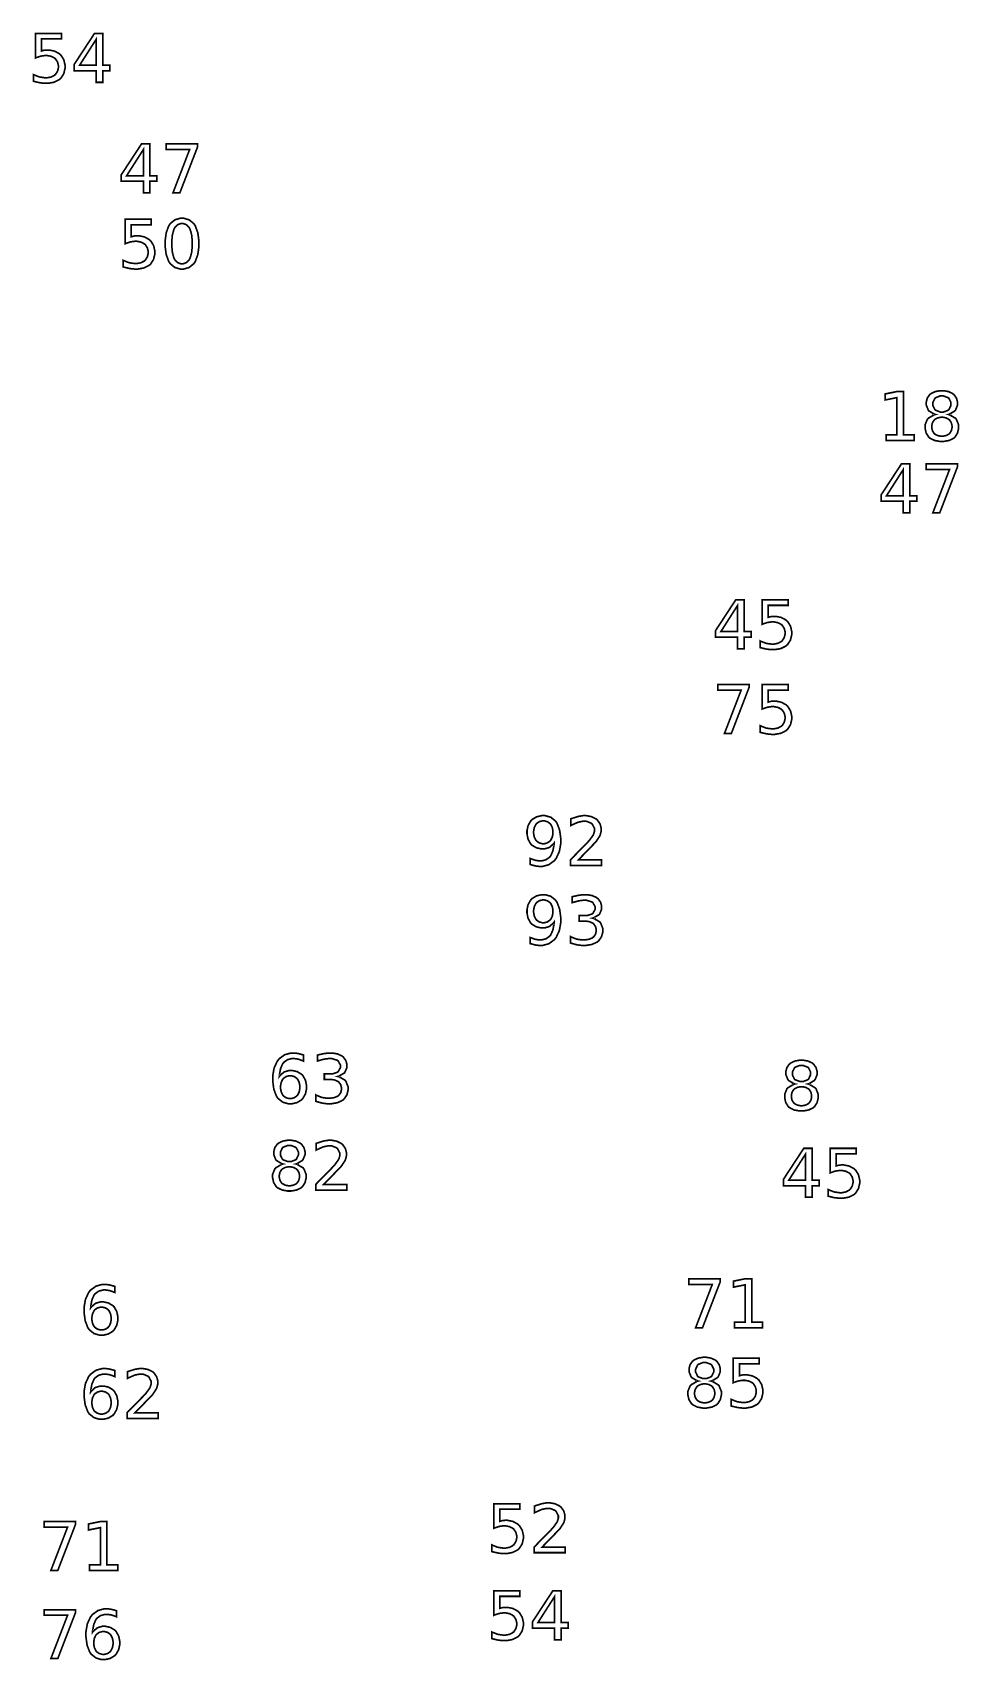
# Model space of a CAD drawing. Extents: x 0.2 to 50.1, y 1.6 to 26.7.
# Drawn here: x 6.4 to 12.16, y 4.9 to 15 of the extents above; entities that cross this region are included whole.
import ezdxf

# ---------------------------------------------------------------- set-up
doc = ezdxf.new("R2010")
doc.units = 0
doc.layers.get('0').update_dxf_attribs({"linetype": 'CONTINUOUS'})

msp = doc.modelspace()

# ---------------------------------------------------------------- linework, layer by layer
at = {"color": 1, "const_width": 0.010417}
for points in [[(6.41868, 14.995), (6.58014, 14.995), (6.58014, 14.9603), (6.45643, 14.9603), (6.45643, 14.886), (6.4579, 14.8864), (6.47271, 14.8903), (6.47424, 14.8904), (6.47569, 14.8907), (6.48807, 14.8919), (6.49224, 14.8919), (6.50358, 14.8919), (6.53771, 14.885), (6.56776, 14.8686), (6.57275, 14.864), (6.57769, 14.8594), (6.595, 14.8312), (6.60249, 14.7993), (6.60249, 14.7888), (6.60249, 14.7778), (6.59483, 14.7451), (6.57699, 14.7171), (6.57189, 14.7125), (6.56679, 14.7081), (6.53515, 14.6922), (6.49821, 14.6854), (6.48594, 14.6854), (6.47618, 14.6854), (6.45014, 14.6881), (6.44689, 14.6886), (6.44358, 14.6892), (6.4094, 14.6974), (6.40587, 14.6985), (6.40587, 14.7396), (6.4089, 14.7381), (6.4406, 14.7256), (6.44385, 14.7247), (6.4471, 14.7239), (6.47558, 14.7199), (6.48508, 14.7199), (6.49289, 14.7199), (6.5165, 14.7244), (6.53722, 14.7353), (6.54064, 14.7383), (6.54406, 14.7415), (6.55604, 14.7603), (6.56125, 14.7815), (6.56125, 14.7888), (6.56125, 14.7958), (6.55604, 14.8171), (6.54406, 14.8358), (6.54064, 14.8388), (6.53722, 14.8419), (6.5165, 14.8528), (6.49289, 14.8575), (6.48508, 14.8575), (6.47683, 14.8575), (6.45481, 14.8544), (6.4521, 14.8537), (6.44938, 14.8532), (6.4215, 14.8438), (6.41868, 14.8425), (6.41868, 14.995)], [(6.78575, 14.995), (6.8374, 14.995), (6.8374, 14.7971), (6.88081, 14.7971), (6.88081, 14.7629), (6.8374, 14.7629), (6.8374, 14.6913), (6.7966, 14.6913), (6.7966, 14.7629), (6.65944, 14.7629), (6.65944, 14.8026), (6.78575, 14.995)], [(6.7966, 14.9593), (6.69287, 14.7971), (6.7966, 14.7971), (6.7966, 14.9593)], [(7.07796, 14.3099), (7.12961, 14.3099), (7.12961, 14.1119), (7.17301, 14.1119), (7.17301, 14.0776), (7.12961, 14.0776), (7.12961, 14.006), (7.08882, 14.006), (7.08882, 14.0776), (6.95167, 14.0776), (6.95167, 14.1174), (7.07796, 14.3099)], [(7.08882, 14.274), (6.98508, 14.1119), (7.08882, 14.1119), (7.08882, 14.274)], [(7.23085, 14.3099), (7.42617, 14.3099), (7.42617, 14.2922), (7.31569, 14.006), (7.27294, 14.006), (7.37668, 14.2751), (7.23085, 14.2751), (7.23085, 14.3099)], [(6.97618, 13.8424), (7.13764, 13.8424), (7.13764, 13.8077), (7.01394, 13.8077), (7.01394, 13.7332), (7.0154, 13.7338), (7.03022, 13.7376), (7.03174, 13.7378), (7.03321, 13.7381), (7.04557, 13.7393), (7.04975, 13.7393), (7.06108, 13.7393), (7.09521, 13.7323), (7.12528, 13.716), (7.13026, 13.7113), (7.13519, 13.7067), (7.1525, 13.6786), (7.16, 13.6467), (7.16, 13.636), (7.16, 13.6252), (7.15235, 13.5924), (7.1345, 13.5644), (7.12939, 13.5598), (7.12429, 13.5553), (7.09267, 13.5395), (7.05572, 13.5327), (7.04346, 13.5327), (7.03369, 13.5327), (7.00765, 13.5354), (7.00439, 13.536), (7.00108, 13.5365), (6.9669, 13.5447), (6.96338, 13.5457), (6.96338, 13.587), (6.96642, 13.5853), (6.9981, 13.5729), (7.00136, 13.572), (7.00461, 13.5712), (7.0331, 13.5672), (7.04258, 13.5672), (7.0504, 13.5672), (7.074, 13.5718), (7.09472, 13.5826), (7.09814, 13.5857), (7.10157, 13.5888), (7.11356, 13.6076), (7.11876, 13.6289), (7.11876, 13.636), (7.11876, 13.6431), (7.11356, 13.6644), (7.10157, 13.6831), (7.09814, 13.6861), (7.09472, 13.6893), (7.074, 13.7001), (7.0504, 13.7048), (7.04258, 13.7048), (7.03435, 13.7048), (7.01232, 13.7018), (7.0096, 13.7011), (7.00689, 13.7005), (6.979, 13.6911), (6.97618, 13.6898), (6.97618, 13.8424)], [(7.32894, 13.8478), (7.34017, 13.8478), (7.37403, 13.8377), (7.40256, 13.8142), (7.40707, 13.8075), (7.41151, 13.8007), (7.42719, 13.7579), (7.43397, 13.707), (7.43397, 13.6901), (7.43397, 13.6732), (7.42719, 13.6225), (7.41151, 13.5798), (7.40707, 13.5731), (7.40256, 13.5663), (7.37403, 13.5428), (7.34017, 13.5327), (7.32894, 13.5327), (7.31765, 13.5327), (7.2839, 13.5428), (7.25549, 13.5663), (7.25103, 13.5731), (7.24653, 13.5798), (7.23079, 13.6225), (7.22413, 13.6732), (7.22413, 13.6901), (7.22413, 13.707), (7.23079, 13.7579), (7.24653, 13.8007), (7.25103, 13.8075), (7.25549, 13.8142), (7.2839, 13.8377), (7.31765, 13.8478), (7.32894, 13.8478)], [(7.32894, 13.8153), (7.32194, 13.8153), (7.30111, 13.8075), (7.28386, 13.7892), (7.28119, 13.784), (7.27854, 13.7788), (7.26926, 13.7449), (7.26535, 13.7038), (7.26535, 13.6901), (7.26535, 13.6764), (7.26926, 13.6355), (7.27854, 13.6017), (7.28119, 13.5965), (7.28386, 13.5913), (7.30111, 13.5731), (7.32194, 13.5653), (7.32894, 13.5653), (7.33594, 13.5653), (7.35693, 13.5731), (7.37424, 13.5913), (7.3769, 13.5965), (7.37956, 13.6017), (7.38889, 13.6355), (7.39296, 13.6764), (7.39296, 13.6901), (7.39296, 13.7038), (7.38889, 13.7449), (7.37956, 13.7788), (7.3769, 13.784), (7.37424, 13.7892), (7.35693, 13.8075), (7.33594, 13.8153), (7.32894, 13.8153)], [(11.7019, 12.5032), (11.7692, 12.5032), (11.7692, 12.735), (11.6961, 12.7204), (11.6961, 12.7578), (11.7688, 12.7725), (11.8098, 12.7725), (11.8098, 12.5032), (11.8768, 12.5032), (11.8768, 12.4687), (11.7019, 12.4687), (11.7019, 12.5032)], [(12.0069, 12.6304), (12.0025, 12.6315), (11.9682, 12.6519), (11.9657, 12.6549), (11.9632, 12.6579), (11.951, 12.6889), (11.951, 12.6992), (11.951, 12.7074), (11.9574, 12.7318), (11.9724, 12.7532), (11.9768, 12.7567), (11.9811, 12.7602), (12.0075, 12.7726), (12.0378, 12.7779), (12.048, 12.7779), (12.0581, 12.7779), (12.0884, 12.7726), (12.1148, 12.7602), (12.1191, 12.7567), (12.1235, 12.7532), (12.1387, 12.7318), (12.1452, 12.7074), (12.1452, 12.6992), (12.1452, 12.6881), (12.1329, 12.6579), (12.1304, 12.6549), (12.1279, 12.6519), (12.0938, 12.6315), (12.0894, 12.6304), (12.0943, 12.6292), (12.1329, 12.6066), (12.1356, 12.6033), (12.1383, 12.5999), (12.1521, 12.5657), (12.1521, 12.5542), (12.1521, 12.5444), (12.1453, 12.5151), (12.1297, 12.4902), (12.1252, 12.4863), (12.1207, 12.4824), (12.0924, 12.4687), (12.059, 12.4628), (12.048, 12.4628), (12.0368, 12.4628), (12.0035, 12.4687), (11.9752, 12.4824), (11.9707, 12.4863), (11.9662, 12.4902), (11.9505, 12.5151), (11.9438, 12.5444), (11.9438, 12.5542), (11.9438, 12.5665), (11.9577, 12.5999), (11.9605, 12.6033), (11.9633, 12.6066), (12.002, 12.6292), (12.0069, 12.6304)], [(11.992, 12.6953), (11.992, 12.6861), (12.0042, 12.6608), (12.0067, 12.6586), (12.0092, 12.6564), (12.0383, 12.6453), (12.048, 12.6453), (12.0583, 12.6453), (12.0869, 12.6564), (12.0894, 12.6586), (12.0919, 12.6608), (12.1044, 12.6867), (12.1044, 12.6953), (12.1044, 12.7045), (12.0919, 12.73), (12.0894, 12.7322), (12.0869, 12.7344), (12.0577, 12.7454), (12.048, 12.7454), (12.0377, 12.7454), (12.0092, 12.7344), (12.0067, 12.7322), (12.0042, 12.73), (11.992, 12.7039), (11.992, 12.6953)], [(12.048, 12.613), (12.0414, 12.613), (12.0217, 12.6091), (12.0047, 12.5998), (12.002, 12.5972), (11.9991, 12.5946), (11.9894, 12.5786), (11.9852, 12.5603), (11.9852, 12.5542), (11.9852, 12.5481), (11.9894, 12.5296), (11.9991, 12.5136), (12.002, 12.511), (12.0047, 12.5084), (12.0217, 12.4993), (12.0414, 12.4954), (12.048, 12.4954), (12.0545, 12.4954), (12.0742, 12.4993), (12.0914, 12.5084), (12.0942, 12.511), (12.097, 12.5137), (12.1069, 12.5297), (12.1111, 12.5481), (12.1111, 12.5542), (12.1111, 12.5603), (12.1069, 12.5786), (12.097, 12.5946), (12.0942, 12.5972), (12.0914, 12.5998), (12.0742, 12.6091), (12.0545, 12.613), (12.048, 12.613)], [(11.797, 12.3237), (11.8486, 12.3237), (11.8486, 12.1258), (11.892, 12.1258), (11.892, 12.0915), (11.8486, 12.0915), (11.8486, 12.0199), (11.8078, 12.0199), (11.8078, 12.0915), (11.6707, 12.0915), (11.6707, 12.1312), (11.797, 12.3237)], [(11.9499, 12.3237), (12.1452, 12.3237), (12.1452, 12.3062), (12.0347, 12.0199), (11.992, 12.0199), (12.0957, 12.289), (11.9499, 12.289), (11.9499, 12.3237)], [(11.8078, 12.2879), (11.7041, 12.1258), (11.8078, 12.1258), (11.8078, 12.2879)], [(10.7682, 11.4806), (10.8198, 11.4806), (10.8198, 11.2827), (10.8632, 11.2827), (10.8632, 11.2484), (10.8198, 11.2484), (10.8198, 11.1768), (10.779, 11.1768), (10.779, 11.2484), (10.6419, 11.2484), (10.6419, 11.2881), (10.7682, 11.4806)], [(10.779, 11.4448), (10.6753, 11.2827), (10.779, 11.2827), (10.779, 11.4448)], [(10.9317, 11.4806), (11.0932, 11.4806), (11.0932, 11.4459), (10.9695, 11.4459), (10.9695, 11.3715), (10.9709, 11.372), (10.9857, 11.3758), (10.9872, 11.376), (10.9887, 11.3763), (11.0011, 11.3776), (11.0053, 11.3776), (11.0166, 11.3776), (11.0507, 11.3706), (11.0808, 11.3542), (11.0858, 11.3496), (11.0907, 11.3449), (11.108, 11.3168), (11.1155, 11.2849), (11.1155, 11.2742), (11.1155, 11.2634), (11.1079, 11.2307), (11.09, 11.2026), (11.0849, 11.1981), (11.0798, 11.1936), (11.0482, 11.1777), (11.0112, 11.171), (10.999, 11.171), (10.9892, 11.171), (10.9632, 11.1737), (10.9599, 11.1742), (10.9566, 11.1747), (10.9224, 11.1829), (10.9189, 11.184), (10.9189, 11.2252), (10.9219, 11.2236), (10.9536, 11.2111), (10.9569, 11.2102), (10.9601, 11.2095), (10.9886, 11.2055), (10.9981, 11.2055), (11.0059, 11.2055), (11.0295, 11.2101), (11.0502, 11.2209), (11.0537, 11.2239), (11.0571, 11.2271), (11.0691, 11.2458), (11.0743, 11.2671), (11.0743, 11.2742), (11.0743, 11.2814), (11.0691, 11.3026), (11.0571, 11.3213), (11.0537, 11.3244), (11.0502, 11.3275), (11.0295, 11.3384), (11.0059, 11.343), (10.9981, 11.343), (10.9899, 11.343), (10.9678, 11.34), (10.9651, 11.3394), (10.9624, 11.3388), (10.9345, 11.3294), (10.9317, 11.3281), (10.9317, 11.4806)], [(10.6558, 10.9549), (10.8511, 10.9549), (10.8511, 10.9373), (10.7406, 10.651), (10.6979, 10.651), (10.8016, 10.9201), (10.6558, 10.9201), (10.6558, 10.9549)], [(10.9317, 10.9549), (11.0932, 10.9549), (11.0932, 10.9201), (10.9695, 10.9201), (10.9695, 10.8457), (10.9709, 10.8462), (10.9857, 10.85), (10.9872, 10.8503), (10.9887, 10.8505), (11.0011, 10.8518), (11.0053, 10.8518), (11.0166, 10.8518), (11.0507, 10.8448), (11.0808, 10.8284), (11.0858, 10.8238), (11.0907, 10.8192), (11.108, 10.7911), (11.1155, 10.7592), (11.1155, 10.7485), (11.1155, 10.7376), (11.1079, 10.7049), (11.09, 10.6769), (11.0849, 10.6723), (11.0798, 10.6678), (11.0482, 10.652), (11.0112, 10.6452), (10.999, 10.6452), (10.9892, 10.6452), (10.9632, 10.6479), (10.9599, 10.6484), (10.9566, 10.649), (10.9224, 10.6571), (10.9189, 10.6582), (10.9189, 10.6994), (10.9219, 10.6978), (10.9536, 10.6853), (10.9569, 10.6845), (10.9601, 10.6837), (10.9886, 10.6797), (10.9981, 10.6797), (11.0059, 10.6797), (11.0295, 10.6843), (11.0502, 10.6951), (11.0537, 10.6981), (11.0571, 10.7013), (11.0691, 10.7201), (11.0743, 10.7414), (11.0743, 10.7485), (11.0743, 10.7556), (11.0691, 10.7769), (11.0571, 10.7956), (11.0537, 10.7986), (11.0502, 10.8018), (11.0295, 10.8126), (11.0059, 10.8173), (10.9981, 10.8173), (10.9899, 10.8173), (10.9678, 10.8142), (10.9651, 10.8136), (10.9624, 10.813), (10.9345, 10.8036), (10.9317, 10.8023), (10.9317, 10.9549)], [(9.49104, 9.83789), (9.49104, 9.87543), (9.4936, 9.87424), (9.51964, 9.86481), (9.52229, 9.86415), (9.5249, 9.8635), (9.54639, 9.86025), (9.55354, 9.86025), (9.56244, 9.86025), (9.58931, 9.86708), (9.61203, 9.88303), (9.61561, 9.88758), (9.61919, 9.89214), (9.63243, 9.92204), (9.6396, 9.96143), (9.64014, 9.97071), (9.63818, 9.96783), (9.61322, 9.94542), (9.61019, 9.94379), (9.60715, 9.94228), (9.57949, 9.93446), (9.57026, 9.93446), (9.56, 9.93446), (9.5294, 9.94135), (9.50244, 9.95747), (9.49799, 9.96203), (9.49354, 9.96664), (9.47808, 9.99468), (9.47151, 10.0269), (9.47151, 10.0375), (9.47151, 10.0481), (9.47835, 10.0796), (9.49447, 10.1078), (9.49908, 10.1124), (9.50369, 10.1172), (9.53136, 10.1337), (9.56244, 10.1408), (9.57286, 10.1408), (9.58447, 10.1408), (9.61931, 10.1308), (9.64871, 10.1072), (9.65338, 10.1005), (9.65799, 10.0938), (9.67415, 10.0509), (9.68115, 10.0001), (9.68115, 9.98307), (9.68115, 9.96696), (9.67258, 9.91862), (9.65272, 9.87565), (9.64708, 9.86849), (9.64139, 9.86139), (9.60704, 9.83643), (9.56819, 9.82574), (9.55528, 9.82574), (9.54747, 9.82574), (9.52664, 9.82829), (9.52403, 9.82878), (9.52138, 9.82932), (9.49388, 9.83692), (9.49104, 9.83789)], [(9.57286, 9.96679), (9.579, 9.96679), (9.5975, 9.97151), (9.61376, 9.98253), (9.61649, 9.98568), (9.61919, 9.98882), (9.62869, 10.0081), (9.63276, 10.0302), (9.63276, 10.0375), (9.63276, 10.0449), (9.62869, 10.0668), (9.61919, 10.086), (9.61649, 10.0892), (9.61376, 10.0924), (9.5975, 10.1035), (9.579, 10.1083), (9.57286, 10.1083), (9.56663, 10.1083), (9.5479, 10.1035), (9.53153, 10.0924), (9.52881, 10.0892), (9.5261, 10.086), (9.51671, 10.0668), (9.51275, 10.0449), (9.51275, 10.0375), (9.51275, 10.0302), (9.51671, 10.0081), (9.5261, 9.98882), (9.52881, 9.98568), (9.53153, 9.98253), (9.5479, 9.97151), (9.56663, 9.96679), (9.57286, 9.96679)], [(9.79042, 9.8661), (9.93386, 9.8661), (9.93386, 9.8316), (9.74115, 9.8316), (9.74115, 9.8661), (9.74501, 9.87017), (9.76861, 9.89453), (9.79801, 9.92443), (9.80474, 9.93121), (9.81147, 9.93804), (9.83768, 9.96474), (9.85379, 9.98178), (9.85553, 9.98372), (9.85878, 9.98742), (9.88178, 10.0187), (9.88308, 10.0213), (9.88439, 10.0239), (9.89111, 10.0445), (9.89111, 10.0514), (9.89111, 10.0613), (9.87679, 10.0884), (9.87397, 10.0909), (9.87115, 10.0935), (9.84006, 10.1063), (9.82969, 10.1063), (9.8195, 10.1063), (9.79249, 10.1008), (9.7889, 10.0996), (9.78532, 10.0985), (9.74718, 10.0815), (9.74311, 10.0792), (9.74311, 10.1207), (9.74724, 10.1223), (9.78575, 10.1348), (9.78933, 10.1356), (9.79292, 10.1365), (9.81999, 10.1408), (9.82904, 10.1408), (9.83957, 10.1408), (9.87131, 10.1349), (9.89947, 10.1212), (9.90414, 10.1172), (9.90881, 10.1133), (9.92524, 10.0897), (9.93235, 10.0632), (9.93235, 10.0543), (9.93235, 10.0454), (9.92637, 10.0215), (9.92518, 10.0187), (9.92399, 10.0159), (9.90283, 9.98296), (9.89979, 9.97917), (9.89893, 9.97819), (9.88906, 9.96772), (9.87181, 9.94982), (9.86724, 9.9451), (9.86268, 9.94043), (9.83442, 9.91124), (9.79867, 9.87457), (9.79042, 9.8661)], [(9.49104, 9.34739), (9.49104, 9.38493), (9.4936, 9.38374), (9.51964, 9.37429), (9.52229, 9.37364), (9.5249, 9.37299), (9.54639, 9.36974), (9.55354, 9.36974), (9.56244, 9.36974), (9.58931, 9.37657), (9.61203, 9.39253), (9.61561, 9.39708), (9.61919, 9.40164), (9.63243, 9.43153), (9.6396, 9.47092), (9.64014, 9.48019), (9.63818, 9.47732), (9.61322, 9.45492), (9.61019, 9.45329), (9.60715, 9.45176), (9.57949, 9.44396), (9.57026, 9.44396), (9.56, 9.44396), (9.5294, 9.45085), (9.50244, 9.46696), (9.49799, 9.47151), (9.49354, 9.47613), (9.47808, 9.50418), (9.47151, 9.53635), (9.47151, 9.54704), (9.47151, 9.55757), (9.47835, 9.58908), (9.49447, 9.61724), (9.49908, 9.6219), (9.50369, 9.62668), (9.53136, 9.64324), (9.56244, 9.65033), (9.57286, 9.65033), (9.58447, 9.65033), (9.61931, 9.64025), (9.64871, 9.61669), (9.65338, 9.60997), (9.65799, 9.60325), (9.67415, 9.56044), (9.68115, 9.50956), (9.68115, 9.49257), (9.68115, 9.47646), (9.67258, 9.42811), (9.65272, 9.38514), (9.64708, 9.37799), (9.64139, 9.37088), (9.60704, 9.34592), (9.56819, 9.33524), (9.55528, 9.33524), (9.54747, 9.33524), (9.52664, 9.33778), (9.52403, 9.33826), (9.52138, 9.33882), (9.49388, 9.3464), (9.49104, 9.34739)], [(9.57286, 9.47629), (9.579, 9.47629), (9.5975, 9.48101), (9.61376, 9.49203), (9.61649, 9.49517), (9.61919, 9.49832), (9.62869, 9.51758), (9.63276, 9.53971), (9.63276, 9.54704), (9.63276, 9.55436), (9.62869, 9.57633), (9.61919, 9.59554), (9.61649, 9.59868), (9.61376, 9.60189), (9.5975, 9.61301), (9.579, 9.61778), (9.57286, 9.61778), (9.56663, 9.61778), (9.5479, 9.61301), (9.53153, 9.60189), (9.52881, 9.59868), (9.5261, 9.59554), (9.51671, 9.57633), (9.51275, 9.55436), (9.51275, 9.54704), (9.51275, 9.53971), (9.51671, 9.51758), (9.5261, 9.49832), (9.52881, 9.49517), (9.53153, 9.49203), (9.5479, 9.48101), (9.56663, 9.47629), (9.57286, 9.47629)], [(9.87961, 9.50493), (9.8845, 9.5039), (9.92285, 9.48204), (9.92563, 9.47868), (9.92839, 9.47537), (9.94233, 9.44092), (9.94233, 9.42942), (9.94233, 9.41949), (9.93451, 9.38954), (9.91644, 9.36387), (9.91129, 9.35975), (9.90614, 9.35568), (9.87386, 9.34136), (9.83599, 9.33524), (9.8234, 9.33524), (9.81358, 9.33524), (9.78749, 9.33849), (9.78412, 9.33914), (9.78076, 9.33979), (9.74582, 9.34901), (9.74224, 9.35021), (9.74224, 9.38992), (9.74507, 9.38829), (9.77636, 9.3756), (9.77979, 9.37472), (9.78315, 9.37392), (9.8125, 9.36974), (9.82232, 9.36974), (9.83078, 9.36974), (9.85628, 9.37354), (9.87776, 9.38243), (9.88112, 9.38493), (9.8845, 9.38753), (9.89626, 9.40375), (9.90132, 9.42301), (9.90132, 9.42942), (9.90132, 9.43544), (9.8966, 9.45335), (9.88558, 9.46881), (9.88243, 9.47131), (9.87929, 9.47385), (9.85997, 9.48269), (9.83757, 9.48649), (9.83014, 9.48649), (9.79476, 9.48649), (9.79476, 9.52035), (9.83188, 9.52035), (9.84343, 9.52035), (9.87537, 9.53049), (9.8781, 9.5325), (9.88081, 9.53456), (9.89438, 9.55925), (9.89438, 9.56743), (9.89438, 9.57639), (9.88043, 9.60118), (9.87765, 9.60325), (9.87489, 9.60536), (9.84131, 9.61583), (9.83014, 9.61583), (9.82107, 9.61583), (9.7971, 9.61279), (9.79389, 9.61214), (9.79064, 9.61154), (9.75521, 9.60194), (9.75136, 9.60064), (9.75136, 9.63732), (9.75526, 9.6384), (9.79178, 9.64654), (9.79519, 9.64708), (9.79861, 9.64763), (9.82497, 9.65033), (9.83382, 9.65033), (9.84429, 9.65033), (9.87571, 9.64501), (9.90326, 9.63265), (9.90782, 9.62907), (9.91237, 9.62554), (9.92833, 9.60406), (9.93517, 9.57969), (9.93517, 9.57156), (9.93517, 9.56093), (9.92301, 9.53196), (9.92062, 9.52903), (9.91824, 9.52615), (9.88406, 9.50608), (9.87961, 9.50493)], [(8.08257, 8.65571), (8.08257, 8.61817), (8.07997, 8.61942), (8.05371, 8.62879), (8.05111, 8.62944), (8.0485, 8.6301), (8.02718, 8.63336), (8.02007, 8.63336), (8.01107, 8.63336), (7.98406, 8.62646), (7.96137, 8.6104), (7.95779, 8.60579), (7.95421, 8.60124), (7.94103, 8.5714), (7.93397, 8.53217), (7.93349, 8.52289), (7.93544, 8.52582), (7.96039, 8.54829), (7.96343, 8.54981), (7.96647, 8.55143), (7.99414, 8.55935), (8.00336, 8.55935), (8.01357, 8.55935), (8.04428, 8.5524), (8.07118, 8.53624), (8.07563, 8.53157), (8.08008, 8.52696), (8.09565, 8.49881), (8.10232, 8.46674), (8.10232, 8.45606), (8.10232, 8.44553), (8.09532, 8.41385), (8.07915, 8.38569), (8.07454, 8.38097), (8.06993, 8.37631), (8.04232, 8.35981), (8.01129, 8.35275), (8.00097, 8.35275), (7.98931, 8.35275), (7.95443, 8.36285), (7.92492, 8.38639), (7.92025, 8.39312), (7.91558, 8.39985), (7.89936, 8.44254), (7.89247, 8.49322), (7.89247, 8.5101), (7.89247, 8.52632), (7.90093, 8.57482), (7.92085, 8.61778), (7.92654, 8.62489), (7.93224, 8.63206), (7.96658, 8.65712), (8.00538, 8.66786), (8.01833, 8.66786), (8.02615, 8.66786), (8.04699, 8.66536), (8.04958, 8.66482), (8.05219, 8.66433), (8.07969, 8.65674), (8.08257, 8.65571)], [(8.29775, 8.52246), (8.30263, 8.52143), (8.34099, 8.49957), (8.34375, 8.49621), (8.34651, 8.49289), (8.36046, 8.45844), (8.36046, 8.44694), (8.36046, 8.43701), (8.35265, 8.40707), (8.33458, 8.3814), (8.32943, 8.37728), (8.32428, 8.37321), (8.29199, 8.35889), (8.25413, 8.35275), (8.24154, 8.35275), (8.23172, 8.35275), (8.20562, 8.35601), (8.20226, 8.35667), (8.19889, 8.35732), (8.16396, 8.36654), (8.16038, 8.36774), (8.16038, 8.40744), (8.16319, 8.40582), (8.1945, 8.39312), (8.19792, 8.39225), (8.20128, 8.39144), (8.23062, 8.38726), (8.24046, 8.38726), (8.24892, 8.38726), (8.27442, 8.39106), (8.2959, 8.39996), (8.29926, 8.40246), (8.30263, 8.40506), (8.3144, 8.42128), (8.31944, 8.44054), (8.31944, 8.44694), (8.31944, 8.45296), (8.31472, 8.47086), (8.30371, 8.48633), (8.30057, 8.48882), (8.29742, 8.49138), (8.2781, 8.50022), (8.25569, 8.50401), (8.24826, 8.50401), (8.21289, 8.50401), (8.21289, 8.53787), (8.25, 8.53787), (8.26156, 8.53787), (8.29351, 8.54801), (8.29622, 8.55003), (8.29893, 8.55208), (8.3125, 8.57676), (8.3125, 8.58496), (8.3125, 8.59392), (8.29856, 8.61871), (8.29579, 8.62076), (8.29303, 8.62289), (8.25944, 8.63336), (8.24826, 8.63336), (8.23921, 8.63336), (8.21522, 8.63032), (8.21203, 8.62967), (8.20876, 8.62907), (8.17333, 8.61947), (8.16949, 8.61817), (8.16949, 8.65483), (8.17339, 8.65593), (8.2099, 8.66407), (8.21332, 8.66461), (8.21674, 8.66515), (8.24311, 8.66786), (8.25196, 8.66786), (8.26243, 8.66786), (8.29383, 8.66254), (8.3214, 8.65018), (8.32596, 8.6466), (8.33051, 8.64307), (8.34646, 8.62158), (8.35331, 8.59722), (8.35331, 8.58908), (8.35331, 8.57844), (8.34115, 8.54949), (8.33876, 8.54656), (8.33637, 8.54368), (8.30219, 8.5236), (8.29775, 8.52246)], [(11.135, 8.47586), (11.1305, 8.47694), (11.0962, 8.4974), (11.0938, 8.50037), (11.0913, 8.50342), (11.079, 8.53435), (11.079, 8.54465), (11.079, 8.55285), (11.0854, 8.57726), (11.1005, 8.59868), (11.1048, 8.60215), (11.1092, 8.60574), (11.1356, 8.61811), (11.1658, 8.62343), (11.176, 8.62343), (11.1861, 8.62343), (11.2164, 8.61811), (11.2428, 8.60574), (11.2472, 8.60215), (11.2515, 8.59868), (11.2667, 8.57726), (11.2732, 8.55285), (11.2732, 8.54465), (11.2732, 8.53358), (11.2609, 8.50342), (11.2585, 8.50037), (11.256, 8.4974), (11.2218, 8.47694), (11.2174, 8.47586), (11.2224, 8.47472), (11.2609, 8.4521), (11.2637, 8.44874), (11.2664, 8.44542), (11.2802, 8.41114), (11.2802, 8.39968), (11.2802, 8.38992), (11.2734, 8.36057), (11.2577, 8.33572), (11.2533, 8.33176), (11.2487, 8.32785), (11.2204, 8.31418), (11.1871, 8.30832), (11.176, 8.30832), (11.1649, 8.30832), (11.1316, 8.31418), (11.1033, 8.32785), (11.0987, 8.33176), (11.0942, 8.33572), (11.0785, 8.36057), (11.0718, 8.38992), (11.0718, 8.39968), (11.0718, 8.41194), (11.0857, 8.44542), (11.0885, 8.44874), (11.0913, 8.4521), (11.13, 8.47472), (11.135, 8.47586)], [(11.12, 8.54075), (11.12, 8.53157), (11.1323, 8.50629), (11.1348, 8.50407), (11.1372, 8.5019), (11.1663, 8.49083), (11.176, 8.49083), (11.1864, 8.49083), (11.215, 8.5019), (11.2174, 8.50407), (11.2199, 8.50629), (11.2324, 8.53217), (11.2324, 8.54075), (11.2324, 8.54997), (11.2199, 8.57547), (11.2174, 8.57764), (11.215, 8.57986), (11.1857, 8.59088), (11.176, 8.59088), (11.1657, 8.59088), (11.1372, 8.57986), (11.1348, 8.57764), (11.1323, 8.57547), (11.12, 8.54943), (11.12, 8.54075)], [(8.00097, 8.52681), (7.99474, 8.52681), (7.97601, 8.52208), (7.95964, 8.51107), (7.95692, 8.50792), (7.95421, 8.50478), (7.94482, 8.48551), (7.94086, 8.46343), (7.94086, 8.45606), (7.94086, 8.44874), (7.94482, 8.42671), (7.95421, 8.40739), (7.95692, 8.40419), (7.95964, 8.40104), (7.97601, 8.39003), (7.99474, 8.38531), (8.00097, 8.38531), (8.00711, 8.38531), (8.02561, 8.39003), (8.04189, 8.40104), (8.0446, 8.40419), (8.04731, 8.40739), (8.05681, 8.42671), (8.06087, 8.44874), (8.06087, 8.45606), (8.06087, 8.46343), (8.05681, 8.48551), (8.04731, 8.50478), (8.0446, 8.50792), (8.04189, 8.51107), (8.02561, 8.52208), (8.00711, 8.52681), (8.00097, 8.52681)], [(11.176, 8.4585), (11.1694, 8.4585), (11.1498, 8.45454), (11.1328, 8.44532), (11.13, 8.44265), (11.1272, 8.44006), (11.1174, 8.4241), (11.1133, 8.40582), (11.1133, 8.39968), (11.1133, 8.39356), (11.1174, 8.37511), (11.1272, 8.3591), (11.13, 8.3565), (11.1328, 8.35389), (11.1498, 8.34478), (11.1694, 8.34088), (11.176, 8.34088), (11.1825, 8.34088), (11.2022, 8.34478), (11.2194, 8.35389), (11.2222, 8.3565), (11.225, 8.35915), (11.2349, 8.37522), (11.2392, 8.39361), (11.2392, 8.39968), (11.2392, 8.40582), (11.2349, 8.4241), (11.225, 8.44006), (11.2222, 8.44265), (11.2194, 8.44532), (11.2023, 8.45454), (11.1826, 8.4585), (11.176, 8.4585)], [(7.95475, 7.97911), (7.95031, 7.98019), (7.91596, 8.00065), (7.91351, 8.00364), (7.91103, 8.00667), (7.89876, 8.0376), (7.89876, 8.0479), (7.89876, 8.0561), (7.90517, 8.08051), (7.92025, 8.10194), (7.92458, 8.10542), (7.92893, 8.109), (7.95535, 8.12136), (7.98563, 8.12668), (7.99576, 8.12668), (8.00586, 8.12668), (8.03618, 8.12136), (8.06261, 8.109), (8.06694, 8.10542), (8.07129, 8.10194), (8.08649, 8.08051), (8.09299, 8.0561), (8.09299, 8.0479), (8.09299, 8.03683), (8.08068, 8.00667), (8.07824, 8.00364), (8.07574, 8.00065), (8.04156, 7.98019), (8.03722, 7.97911), (8.04215, 7.97797), (8.08068, 7.95535), (8.08344, 7.95199), (8.08615, 7.94868), (8.09993, 7.91439), (8.09993, 7.90294), (8.09993, 7.89318), (8.09315, 7.86382), (8.07747, 7.83897), (8.07303, 7.83501), (8.06853, 7.83111), (8.04021, 7.81743), (8.00683, 7.81158), (7.99576, 7.81158), (7.98465, 7.81158), (7.95133, 7.81743), (7.92301, 7.83111), (7.91851, 7.83501), (7.91401, 7.83897), (7.89828, 7.86382), (7.8916, 7.89318), (7.8916, 7.90294), (7.8916, 7.91521), (7.90549, 7.94868), (7.90831, 7.95199), (7.91108, 7.95535), (7.94976, 7.97797), (7.95475, 7.97911)], [(7.93978, 8.044), (7.93978, 8.03483), (7.95204, 8.00956), (7.95454, 8.00732), (7.95697, 8.00515), (7.98606, 7.99408), (7.99576, 7.99408), (8.00612, 7.99408), (8.03472, 8.00515), (8.03722, 8.00732), (8.03971, 8.00956), (8.05219, 8.03543), (8.05219, 8.044), (8.05219, 8.05322), (8.03971, 8.07872), (8.03722, 8.08089), (8.03472, 8.08311), (8.00549, 8.09412), (7.99576, 8.09412), (7.98546, 8.09412), (7.95697, 8.08311), (7.95454, 8.08089), (7.95204, 8.07872), (7.93978, 8.05268), (7.93978, 8.044)], [(8.20856, 7.85194), (8.352, 7.85194), (8.352, 7.81743), (8.15929, 7.81743), (8.15929, 7.85194), (8.16314, 7.85601), (8.18674, 7.88038), (8.21615, 7.91026), (8.22288, 7.91704), (8.2296, 7.92389), (8.25581, 7.95057), (8.27192, 7.96761), (8.27365, 7.96957), (8.27692, 7.97325), (8.29992, 8.00456), (8.30122, 8.00711), (8.30251, 8.00971), (8.30925, 8.03039), (8.30925, 8.03728), (8.30925, 8.04715), (8.29492, 8.07428), (8.2921, 8.07676), (8.28928, 8.07938), (8.25819, 8.09218), (8.24783, 8.09218), (8.23763, 8.09218), (8.21061, 8.08658), (8.20703, 8.08544), (8.20344, 8.08436), (8.16531, 8.06733), (8.16124, 8.06506), (8.16124, 8.1065), (8.16536, 8.10818), (8.20389, 8.12067), (8.20747, 8.12147), (8.21104, 8.12235), (8.23813, 8.12668), (8.24718, 8.12668), (8.25771, 8.12668), (8.28944, 8.12076), (8.3176, 8.10699), (8.32226, 8.10303), (8.32693, 8.09913), (8.34338, 8.07557), (8.35047, 8.04899), (8.35047, 8.0401), (8.35047, 8.03119), (8.34451, 8.00732), (8.34332, 8.0045), (8.34213, 8.00174), (8.32096, 7.96881), (8.31793, 7.965), (8.31706, 7.96403), (8.30718, 7.95356), (8.28993, 7.93565), (8.28538, 7.93093), (8.28082, 7.92626), (8.25256, 7.89708), (8.21679, 7.8604), (8.20856, 7.85194)], [(11.1903, 8.07639), (11.242, 8.07639), (11.242, 7.87847), (11.2854, 7.87847), (11.2854, 7.84418), (11.242, 7.84418), (11.242, 7.77257), (11.2012, 7.77257), (11.2012, 7.84418), (11.064, 7.84418), (11.064, 7.8839), (11.1903, 8.07639)], [(11.3538, 8.07639), (11.5153, 8.07639), (11.5153, 8.04167), (11.3916, 8.04167), (11.3916, 7.96724), (11.3931, 7.96778), (11.4079, 7.97157), (11.4094, 7.97179), (11.4109, 7.97206), (11.4232, 7.97331), (11.4274, 7.97331), (11.4388, 7.97331), (11.4729, 7.96631), (11.5029, 7.94997), (11.5079, 7.94532), (11.5129, 7.94069), (11.5302, 7.9126), (11.5377, 7.88069), (11.5377, 7.87001), (11.5377, 7.85915), (11.53, 7.82644), (11.5122, 7.79839), (11.5071, 7.79383), (11.502, 7.78933), (11.4703, 7.77349), (11.4334, 7.76671), (11.4211, 7.76671), (11.4113, 7.76671), (11.3853, 7.76942), (11.3821, 7.76997), (11.3788, 7.77051), (11.3446, 7.77865), (11.341, 7.77974), (11.341, 7.82096), (11.3441, 7.81933), (11.3758, 7.80686), (11.379, 7.80599), (11.3823, 7.80524), (11.4107, 7.80122), (11.4203, 7.80122), (11.4281, 7.80122), (11.4517, 7.80583), (11.4724, 7.81663), (11.4758, 7.81967), (11.4792, 7.82281), (11.4912, 7.84158), (11.4964, 7.8629), (11.4964, 7.87001), (11.4964, 7.87711), (11.4912, 7.89839), (11.4792, 7.9171), (11.4758, 7.92014), (11.4724, 7.92329), (11.4517, 7.93414), (11.4281, 7.93881), (11.4203, 7.93881), (11.412, 7.93881), (11.39, 7.93576), (11.3873, 7.93511), (11.3846, 7.93451), (11.3567, 7.92513), (11.3538, 7.92383), (11.3538, 8.07639)], [(11.2012, 8.04058), (11.0974, 7.87847), (11.2012, 7.87847), (11.2012, 8.04058)], [(7.99576, 7.96175), (7.98921, 7.96175), (7.96957, 7.95779), (7.95253, 7.94857), (7.94976, 7.9459), (7.94694, 7.94331), (7.93718, 7.92736), (7.93306, 7.90907), (7.93306, 7.90294), (7.93306, 7.89681), (7.93718, 7.87836), (7.94694, 7.86236), (7.94976, 7.85975), (7.95253, 7.85715), (7.96957, 7.84804), (7.98921, 7.84412), (7.99576, 7.84412), (8.00228, 7.84412), (8.02197, 7.84804), (8.03917, 7.85715), (8.04199, 7.85975), (8.04482, 7.86242), (8.05469, 7.87847), (8.05892, 7.89686), (8.05892, 7.90294), (8.05892, 7.90907), (8.05469, 7.92736), (8.04482, 7.94331), (8.04199, 7.9459), (8.03917, 7.94857), (8.02203, 7.95779), (8.00233, 7.96175), (7.99576, 7.96175)], [(6.91086, 7.21978), (6.91086, 7.18224), (6.90826, 7.18349), (6.882, 7.19288), (6.87939, 7.19353), (6.87679, 7.19417), (6.85547, 7.19743), (6.84836, 7.19743), (6.83936, 7.19743), (6.81233, 7.19054), (6.78965, 7.17449), (6.78608, 7.16986), (6.7825, 7.16531), (6.76932, 7.13547), (6.76226, 7.09625), (6.76178, 7.08697), (6.76372, 7.0899), (6.78868, 7.11236), (6.79172, 7.11387), (6.79476, 7.1155), (6.82243, 7.12343), (6.83165, 7.12343), (6.84185, 7.12343), (6.87256, 7.11649), (6.89947, 7.10032), (6.90392, 7.09565), (6.90836, 7.09104), (6.92393, 7.06288), (6.93061, 7.03082), (6.93061, 7.02013), (6.93061, 7.0096), (6.92361, 6.97792), (6.90744, 6.94976), (6.90283, 6.94504), (6.89822, 6.94038), (6.87061, 6.92389), (6.83957, 6.91683), (6.82926, 6.91683), (6.8176, 6.91683), (6.78271, 6.92692), (6.75319, 6.95047), (6.74854, 6.95719), (6.74387, 6.96392), (6.72765, 7.00662), (6.72076, 7.05729), (6.72076, 7.07417), (6.72076, 7.09039), (6.72922, 7.13889), (6.74914, 7.18186), (6.75483, 7.18896), (6.76053, 7.19612), (6.79486, 7.22119), (6.83365, 7.23193), (6.84663, 7.23193), (6.85444, 7.23193), (6.87528, 7.22944), (6.87788, 7.22889), (6.88049, 7.2284), (6.90799, 7.22081), (6.91086, 7.21978)], [(10.4766, 7.26693), (10.6719, 7.26693), (10.6719, 7.24935), (10.5614, 6.96311), (10.5187, 6.96311), (10.6224, 7.23221), (10.4766, 7.23221), (10.4766, 7.26693)], [(10.7592, 6.99761), (10.8265, 6.99761), (10.8265, 7.22939), (10.7534, 7.21485), (10.7534, 7.25217), (10.8261, 7.26693), (10.8671, 7.26693), (10.8671, 6.99761), (10.9341, 6.99761), (10.9341, 6.96311), (10.7592, 6.96311), (10.7592, 6.99761)], [(6.82926, 7.09088), (6.82303, 7.09088), (6.80431, 7.08615), (6.78792, 7.07514), (6.78521, 7.072), (6.7825, 7.06885), (6.77311, 7.04958), (6.76915, 7.0275), (6.76915, 7.02013), (6.76915, 7.01281), (6.77311, 6.99078), (6.7825, 6.97146), (6.78521, 6.96826), (6.78792, 6.96511), (6.80431, 6.9541), (6.82303, 6.94938), (6.82926, 6.94938), (6.83539, 6.94938), (6.85389, 6.9541), (6.87017, 6.96511), (6.87289, 6.96826), (6.8756, 6.97146), (6.8851, 6.99078), (6.88917, 7.01281), (6.88917, 7.02013), (6.88917, 7.0275), (6.8851, 7.04958), (6.8756, 7.06885), (6.87289, 7.072), (6.87017, 7.07514), (6.85389, 7.08615), (6.83539, 7.09088), (6.82926, 7.09088)], [(10.5336, 6.63217), (10.5292, 6.63325), (10.4948, 6.65369), (10.4924, 6.65668), (10.4899, 6.65972), (10.4777, 6.69065), (10.4777, 6.70096), (10.4777, 6.70915), (10.4841, 6.73356), (10.4991, 6.75499), (10.5035, 6.75846), (10.5078, 6.76204), (10.5342, 6.77442), (10.5645, 6.77974), (10.5747, 6.77974), (10.5847, 6.77974), (10.6151, 6.77442), (10.6415, 6.76204), (10.6458, 6.75846), (10.6502, 6.75499), (10.6654, 6.73356), (10.6719, 6.70915), (10.6719, 6.70096), (10.6719, 6.68989), (10.6596, 6.65972), (10.6571, 6.65668), (10.6546, 6.65369), (10.6204, 6.63325), (10.6161, 6.63217), (10.621, 6.63103), (10.6596, 6.6084), (10.6623, 6.60504), (10.665, 6.60172), (10.6788, 6.56743), (10.6788, 6.55599), (10.6788, 6.54622), (10.672, 6.51687), (10.6564, 6.49203), (10.6519, 6.48807), (10.6474, 6.48415), (10.6191, 6.47049), (10.5857, 6.46463), (10.5747, 6.46463), (10.5635, 6.46463), (10.5302, 6.47049), (10.5019, 6.48415), (10.4974, 6.48807), (10.4929, 6.49203), (10.4772, 6.51687), (10.4705, 6.54622), (10.4705, 6.55599), (10.4705, 6.56825), (10.4844, 6.60172), (10.4872, 6.60504), (10.49, 6.6084), (10.5287, 6.63103), (10.5336, 6.63217)], [(10.7525, 6.77431), (10.914, 6.77431), (10.914, 6.73958), (10.7903, 6.73958), (10.7903, 6.66515), (10.7917, 6.66569), (10.8065, 6.66949), (10.8081, 6.66971), (10.8095, 6.66997), (10.8219, 6.67122), (10.8261, 6.67122), (10.8374, 6.67122), (10.8715, 6.66422), (10.9016, 6.64789), (10.9066, 6.64324), (10.9115, 6.63861), (10.9288, 6.61051), (10.9363, 6.57861), (10.9363, 6.56793), (10.9363, 6.55707), (10.9287, 6.52436), (10.9108, 6.49631), (10.9057, 6.49175), (10.9006, 6.48725), (10.869, 6.4714), (10.832, 6.46463), (10.8198, 6.46463), (10.81, 6.46463), (10.784, 6.46733), (10.7807, 6.46789), (10.7774, 6.46843), (10.7432, 6.47657), (10.7397, 6.47765), (10.7397, 6.51888), (10.7427, 6.51725), (10.7744, 6.50478), (10.7777, 6.5039), (10.7809, 6.50315), (10.8094, 6.49914), (10.8189, 6.49914), (10.8267, 6.49914), (10.8503, 6.50375), (10.871, 6.51454), (10.8745, 6.51758), (10.8779, 6.52072), (10.8899, 6.5395), (10.8951, 6.56082), (10.8951, 6.56793), (10.8951, 6.57503), (10.8899, 6.59631), (10.8779, 6.61501), (10.8745, 6.61806), (10.871, 6.62121), (10.8503, 6.63206), (10.8267, 6.63672), (10.8189, 6.63672), (10.8107, 6.63672), (10.7886, 6.63368), (10.7859, 6.63303), (10.7832, 6.63243), (10.7553, 6.62304), (10.7525, 6.62175), (10.7525, 6.77431)], [(6.91086, 6.69781), (6.91086, 6.66026), (6.90826, 6.66151), (6.882, 6.6709), (6.87939, 6.67156), (6.87679, 6.67219), (6.85547, 6.67546), (6.84836, 6.67546), (6.83936, 6.67546), (6.81233, 6.66857), (6.78965, 6.6525), (6.78608, 6.64789), (6.7825, 6.64333), (6.76932, 6.6135), (6.76226, 6.57428), (6.76178, 6.565), (6.76372, 6.56793), (6.78868, 6.59039), (6.79172, 6.5919), (6.79476, 6.59353), (6.82243, 6.60146), (6.83165, 6.60146), (6.84185, 6.60146), (6.87256, 6.59451), (6.89947, 6.57835), (6.90392, 6.57368), (6.90836, 6.56907), (6.92393, 6.5409), (6.93061, 6.50885), (6.93061, 6.49815), (6.93061, 6.48763), (6.92361, 6.45594), (6.90744, 6.42779), (6.90283, 6.42307), (6.89822, 6.4184), (6.87061, 6.40192), (6.83957, 6.39486), (6.82926, 6.39486), (6.8176, 6.39486), (6.78271, 6.40494), (6.75319, 6.4285), (6.74854, 6.43522), (6.74387, 6.44194), (6.72765, 6.48465), (6.72076, 6.53532), (6.72076, 6.55219), (6.72076, 6.56842), (6.72922, 6.61692), (6.74914, 6.65989), (6.75483, 6.66699), (6.76053, 6.67415), (6.79486, 6.69922), (6.83365, 6.70996), (6.84663, 6.70996), (6.85444, 6.70996), (6.87528, 6.70747), (6.87788, 6.70692), (6.88049, 6.70643), (6.90799, 6.69883), (6.91086, 6.69781)], [(7.03683, 6.43522), (7.18028, 6.43522), (7.18028, 6.40072), (6.98757, 6.40072), (6.98757, 6.43522), (6.99143, 6.43929), (7.01503, 6.46365), (7.04443, 6.49354), (7.05117, 6.50032), (7.05789, 6.50717), (7.0841, 6.53386), (7.10021, 6.55089), (7.10194, 6.55285), (7.10519, 6.55653), (7.12819, 6.58783), (7.1295, 6.59039), (7.13081, 6.59299), (7.13753, 6.61367), (7.13753, 6.62056), (7.13753, 6.63043), (7.12321, 6.65756), (7.12039, 6.66004), (7.11757, 6.66265), (7.08649, 6.67546), (7.07611, 6.67546), (7.06592, 6.67546), (7.0389, 6.66986), (7.03532, 6.66872), (7.03174, 6.66764), (6.9936, 6.65061), (6.98953, 6.64833), (6.98953, 6.68978), (6.99365, 6.69146), (7.03217, 6.70394), (7.03575, 6.70475), (7.03933, 6.70562), (7.0664, 6.70996), (7.07547, 6.70996), (7.08599, 6.70996), (7.11774, 6.70404), (7.14589, 6.69026), (7.15056, 6.68631), (7.15522, 6.6824), (7.17165, 6.65886), (7.17876, 6.63226), (7.17876, 6.62337), (7.17876, 6.61447), (7.17279, 6.5906), (7.1716, 6.58778), (7.17042, 6.58501), (7.14925, 6.55208), (7.14621, 6.54829), (7.14535, 6.54731), (7.13547, 6.53683), (7.11822, 6.51893), (7.11367, 6.51421), (7.1091, 6.50956), (7.08083, 6.48036), (7.04508, 6.44368), (7.03683, 6.43522)], [(10.5187, 6.69706), (10.5187, 6.68788), (10.5309, 6.6626), (10.5334, 6.66038), (10.5359, 6.65821), (10.5649, 6.64714), (10.5747, 6.64714), (10.585, 6.64714), (10.6136, 6.65821), (10.6161, 6.66038), (10.6186, 6.6626), (10.6311, 6.68847), (10.6311, 6.69706), (10.6311, 6.70628), (10.6186, 6.73178), (10.6161, 6.73394), (10.6136, 6.73617), (10.5844, 6.74718), (10.5747, 6.74718), (10.5643, 6.74718), (10.5359, 6.73617), (10.5334, 6.73394), (10.5309, 6.73178), (10.5187, 6.70574), (10.5187, 6.69706)], [(6.82926, 6.5689), (6.82303, 6.5689), (6.80431, 6.56418), (6.78792, 6.55317), (6.78521, 6.55003), (6.7825, 6.54688), (6.77311, 6.52761), (6.76915, 6.50553), (6.76915, 6.49815), (6.76915, 6.49083), (6.77311, 6.46881), (6.7825, 6.44949), (6.78521, 6.44629), (6.78792, 6.44314), (6.80431, 6.43213), (6.82303, 6.4274), (6.82926, 6.4274), (6.83539, 6.4274), (6.85389, 6.43213), (6.87017, 6.44314), (6.87289, 6.44629), (6.8756, 6.44949), (6.8851, 6.46881), (6.88917, 6.49083), (6.88917, 6.49815), (6.88917, 6.50553), (6.8851, 6.52761), (6.8756, 6.54688), (6.87289, 6.55003), (6.87017, 6.55317), (6.85389, 6.56418), (6.83539, 6.5689), (6.82926, 6.5689)], [(10.5747, 6.61481), (10.5681, 6.61481), (10.5484, 6.61083), (10.5314, 6.60161), (10.5287, 6.59896), (10.5258, 6.59636), (10.5161, 6.5804), (10.5119, 6.56212), (10.5119, 6.55599), (10.5119, 6.54986), (10.5161, 6.53142), (10.5258, 6.5154), (10.5287, 6.51281), (10.5314, 6.51019), (10.5484, 6.50108), (10.5681, 6.49718), (10.5747, 6.49718), (10.5812, 6.49718), (10.6009, 6.50108), (10.6181, 6.51019), (10.6209, 6.51281), (10.6237, 6.51546), (10.6336, 6.53153), (10.6378, 6.54992), (10.6378, 6.55599), (10.6378, 6.56212), (10.6336, 6.5804), (10.6237, 6.59636), (10.6209, 6.59896), (10.6181, 6.60161), (10.6009, 6.61083), (10.5812, 6.61481), (10.5747, 6.61481)], [(9.26514, 5.87115), (9.4266, 5.87115), (9.4266, 5.83643), (9.3029, 5.83643), (9.3029, 5.76199), (9.30436, 5.76253), (9.31917, 5.76633), (9.32069, 5.76654), (9.32215, 5.76682), (9.33453, 5.76807), (9.33871, 5.76807), (9.35004, 5.76807), (9.38417, 5.76107), (9.41422, 5.74474), (9.41922, 5.74007), (9.42415, 5.73546), (9.44146, 5.70736), (9.44894, 5.67546), (9.44894, 5.66476), (9.44894, 5.65392), (9.44129, 5.62121), (9.42344, 5.59315), (9.41835, 5.5886), (9.41325, 5.5841), (9.38162, 5.56825), (9.34467, 5.56147), (9.33242, 5.56147), (9.32264, 5.56147), (9.2966, 5.56418), (9.29335, 5.56472), (9.29004, 5.56526), (9.25586, 5.5734), (9.25233, 5.57449), (9.25233, 5.61572), (9.25538, 5.6141), (9.28706, 5.60161), (9.29031, 5.60075), (9.29357, 5.59999), (9.32206, 5.59597), (9.33154, 5.59597), (9.33936, 5.59597), (9.36296, 5.60058), (9.38368, 5.61139), (9.3871, 5.61442), (9.39051, 5.61757), (9.4025, 5.63633), (9.40771, 5.65767), (9.40771, 5.66476), (9.40771, 5.67188), (9.4025, 5.69314), (9.39051, 5.71186), (9.3871, 5.7149), (9.38368, 5.71804), (9.36296, 5.72889), (9.33936, 5.73356), (9.33154, 5.73356), (9.32329, 5.73356), (9.30126, 5.73053), (9.29856, 5.72987), (9.29585, 5.72928), (9.26796, 5.71989), (9.26514, 5.71858), (9.26514, 5.87115)], [(9.56537, 5.60183), (9.70882, 5.60183), (9.70882, 5.56733), (9.51611, 5.56733), (9.51611, 5.60183), (9.51997, 5.6059), (9.54357, 5.63026), (9.57297, 5.66015), (9.57969, 5.66694), (9.58643, 5.67378), (9.61263, 5.70047), (9.62875, 5.7175), (9.63049, 5.71946), (9.63374, 5.72314), (9.65674, 5.75444), (9.65804, 5.757), (9.65935, 5.7596), (9.66607, 5.78028), (9.66607, 5.78717), (9.66607, 5.79704), (9.65175, 5.82417), (9.64893, 5.82667), (9.64611, 5.82926), (9.61501, 5.84207), (9.60465, 5.84207), (9.59446, 5.84207), (9.56743, 5.83649), (9.56386, 5.83535), (9.56028, 5.83425), (9.52214, 5.81722), (9.51807, 5.81494), (9.51807, 5.85639), (9.52219, 5.85807), (9.56071, 5.87056), (9.56429, 5.87136), (9.56788, 5.87224), (9.59494, 5.87657), (9.604, 5.87657), (9.61453, 5.87657), (9.64626, 5.87067), (9.67443, 5.85688), (9.6791, 5.85292), (9.68375, 5.84901), (9.70019, 5.82547), (9.70731, 5.79889), (9.70731, 5.78999), (9.70731, 5.78108), (9.70133, 5.75722), (9.70014, 5.75439), (9.69894, 5.75163), (9.67779, 5.71869), (9.67475, 5.7149), (9.67389, 5.71392), (9.66401, 5.70344), (9.64675, 5.68554), (9.64219, 5.68083), (9.63764, 5.67617), (9.60938, 5.64697), (9.57363, 5.61029), (9.56537, 5.60183)], [(6.47244, 5.76036), (6.66775, 5.76036), (6.66775, 5.74278), (6.55729, 5.45654), (6.51454, 5.45654), (6.61828, 5.72564), (6.47244, 5.72564), (6.47244, 5.76036)], [(6.7551, 5.49104), (6.82238, 5.49104), (6.82238, 5.72282), (6.74924, 5.70828), (6.74924, 5.74561), (6.82194, 5.76036), (6.86296, 5.76036), (6.86296, 5.49104), (6.93001, 5.49104), (6.93001, 5.45654), (6.7551, 5.45654), (6.7551, 5.49104)], [(9.26514, 5.33111), (9.4266, 5.33111), (9.4266, 5.29639), (9.3029, 5.29639), (9.3029, 5.22194), (9.30436, 5.2225), (9.31917, 5.22629), (9.32069, 5.22651), (9.32215, 5.22678), (9.33453, 5.22803), (9.33871, 5.22803), (9.35004, 5.22803), (9.38417, 5.22103), (9.41422, 5.20469), (9.41922, 5.20003), (9.42415, 5.19542), (9.44146, 5.16732), (9.44894, 5.13542), (9.44894, 5.12472), (9.44894, 5.11388), (9.44129, 5.08117), (9.42344, 5.05311), (9.41835, 5.04856), (9.41325, 5.04406), (9.38162, 5.02821), (9.34467, 5.02143), (9.33242, 5.02143), (9.32264, 5.02143), (9.2966, 5.02414), (9.29335, 5.02468), (9.29004, 5.02522), (9.25586, 5.03336), (9.25233, 5.03444), (9.25233, 5.07568), (9.25538, 5.07406), (9.28706, 5.06158), (9.29031, 5.06071), (9.29357, 5.05994), (9.32206, 5.05593), (9.33154, 5.05593), (9.33936, 5.05593), (9.36296, 5.06054), (9.38368, 5.07135), (9.3871, 5.07438), (9.39051, 5.07753), (9.4025, 5.09631), (9.40771, 5.11762), (9.40771, 5.12472), (9.40771, 5.13183), (9.4025, 5.1531), (9.39051, 5.17182), (9.3871, 5.17486), (9.38368, 5.178), (9.36296, 5.18886), (9.33936, 5.19353), (9.33154, 5.19353), (9.32329, 5.19353), (9.30126, 5.19049), (9.29856, 5.18983), (9.29585, 5.18924), (9.26796, 5.17985), (9.26514, 5.17854), (9.26514, 5.33111)], [(9.63222, 5.33111), (9.68386, 5.33111), (9.68386, 5.13319), (9.72726, 5.13319), (9.72726, 5.0989), (9.68386, 5.0989), (9.68386, 5.02729), (9.64307, 5.02729), (9.64307, 5.0989), (9.50592, 5.0989), (9.50592, 5.13861), (9.63222, 5.33111)], [(9.64307, 5.29531), (9.53933, 5.13319), (9.64307, 5.13319), (9.64307, 5.29531)], [(6.47244, 5.21343), (6.66775, 5.21343), (6.66775, 5.19586), (6.55729, 4.90961), (6.51454, 4.90961), (6.61828, 5.17871), (6.47244, 5.17871), (6.47244, 5.21343)], [(6.92264, 5.20671), (6.92264, 5.16917), (6.92003, 5.17042), (6.89378, 5.17979), (6.89117, 5.18044), (6.88857, 5.1811), (6.86724, 5.18435), (6.86014, 5.18435), (6.85113, 5.18435), (6.82411, 5.17746), (6.80143, 5.1614), (6.79785, 5.15679), (6.79428, 5.15224), (6.78108, 5.1224), (6.77403, 5.08317), (6.77354, 5.07389), (6.7755, 5.07682), (6.80046, 5.09928), (6.8035, 5.10081), (6.80653, 5.10243), (6.83421, 5.11035), (6.84343, 5.11035), (6.85363, 5.11035), (6.88433, 5.1034), (6.91124, 5.08724), (6.91569, 5.08257), (6.92014, 5.07796), (6.93571, 5.04981), (6.94239, 5.01774), (6.94239, 5.00706), (6.94239, 4.99653), (6.93539, 4.96485), (6.91922, 4.93668), (6.91461, 4.93197), (6.91, 4.92731), (6.88238, 4.91081), (6.85135, 4.90375), (6.84104, 4.90375), (6.82938, 4.90375), (6.79449, 4.91385), (6.76497, 4.93739), (6.76031, 4.94412), (6.75564, 4.95085), (6.73942, 4.99354), (6.73253, 5.04422), (6.73253, 5.06108), (6.73253, 5.07731), (6.741, 5.12582), (6.7609, 5.16878), (6.7666, 5.17589), (6.77229, 5.18306), (6.80664, 5.20811), (6.84543, 5.21886), (6.8584, 5.21886), (6.86621, 5.21886), (6.88704, 5.21636), (6.88965, 5.21582), (6.89225, 5.21533), (6.91976, 5.20774), (6.92264, 5.20671)], [(6.84104, 5.07781), (6.83479, 5.07781), (6.81608, 5.07308), (6.79969, 5.06207), (6.79699, 5.05892), (6.79428, 5.05578), (6.78489, 5.03651), (6.78093, 5.01443), (6.78093, 5.00706), (6.78093, 4.99972), (6.78489, 4.97771), (6.79428, 4.95839), (6.79699, 4.95518), (6.79969, 4.95204), (6.81608, 4.94103), (6.83479, 4.93631), (6.84104, 4.93631), (6.84717, 4.93631), (6.86567, 4.94103), (6.88194, 4.95204), (6.88465, 4.95518), (6.88737, 4.95839), (6.89686, 4.97771), (6.90093, 4.99972), (6.90093, 5.00706), (6.90093, 5.01443), (6.89686, 5.03651), (6.88737, 5.05578), (6.88465, 5.05892), (6.88194, 5.06207), (6.86567, 5.07308), (6.84717, 5.07781), (6.84104, 5.07781)]]:
    msp.add_lwpolyline(points, close=True, dxfattribs=at)

doc.saveas('drawing.dxf')
